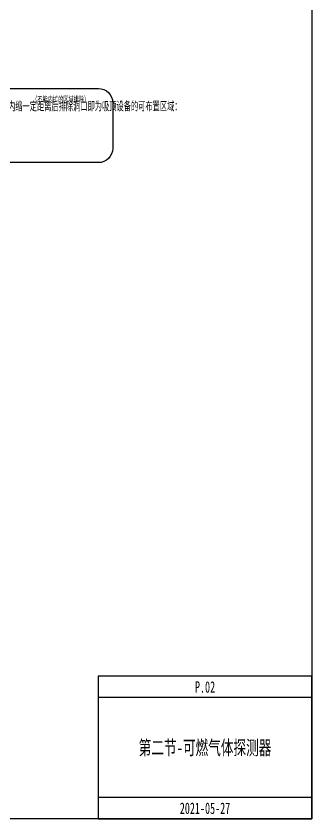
# Model space of a CAD drawing. Header units: millimetres. Extents: x -77018 to 517482, y 450785 to 1577285.
# Drawn here: x 309946 to 517482, y 450785 to 1013509 of the extents above; entities that cross this region are included whole.
import ezdxf
from ezdxf.enums import TextEntityAlignment as Align

# ---------------------------------------------------------------- set-up
doc = ezdxf.new("R2010")
doc.units = ezdxf.units.MM
doc.header["$LTSCALE"] = 1000
for name, color, linetype in [('C-SHET-SHET', 144, 'Continuous'), ('E-UNIV-DIAG', 2, 'Continuous'), ('E-UNIV-NOTE', 6, 'Continuous')]:
    doc.layers.add(name, color=color, linetype=linetype)
doc.styles.add('TH-STYLE1', font='Stfangso_0.ttf', dxfattribs={"width": 0.65})
doc.styles.add('TH-STYLE3', font='tssdeng.shx', dxfattribs={"width": 0.65, "bigfont": 'tssdchn.shx'})

msp = doc.modelspace()

# ---------------------------------------------------------------- linework, layer by layer
at = {"layer": 'C-SHET-SHET'}
for points in [[(-77018, 1577285), (517482, 1577285), (517482, 450785), (-77018, 450785)], [(367482, 450785), (517482, 450785), (517482, 550785), (367482, 550785)]]:
    msp.add_lwpolyline(points, close=True, dxfattribs=at)
for points in [[(517482, 535785), (367482, 535785)], [(517482, 465785), (367482, 465785)]]:
    msp.add_lwpolyline(points, dxfattribs=at)
at = {"layer": 'E-UNIV-DIAG'}
msp.add_lwpolyline([(367732, 910785), (187732, 910785, -0.4142136), (177732, 920785), (177732, 952785, -0.4142136), (187732, 962785), (367732, 962785, -0.4142136), (377732, 952785), (377732, 920785, -0.4142136)], format="xyb", close=True, dxfattribs=at)

# ---------------------------------------------------------------- texts
at = {"layer": 'E-UNIV-NOTE', "style": 'TH-STYLE3', "width": 0.7}
msp.add_text('（不能内扩的区域排除）', height=4000, dxfattribs=at).set_placement((341229, 955333), align=Align.MIDDLE)
at = {"layer": 'E-UNIV-NOTE', "style": 'TH-STYLE3', "width": 0.65}
msp.add_text('由区域内的墙、柱、梁可得顶板上的所有梁间区域，内缩一定距离后排除洞口即为吸顶设备的可布置区域：', height=6000, dxfattribs=at).set_placement((187732, 949785), align=Align.MIDDLE_LEFT)
at = {"layer": 'E-UNIV-NOTE', "style": 'TH-STYLE1', "width": 0.65}
for s, height, p in [('P.02', 8000, (442482, 543285)), ('第二节-可燃气体探测器', 10000, (442482, 500785)), ('2021-05-27', 8000, (442482, 458285))]:
    msp.add_text(s, height=height, dxfattribs=at).set_placement(p, align=Align.MIDDLE_CENTER)

doc.saveas('drawing.dxf')
